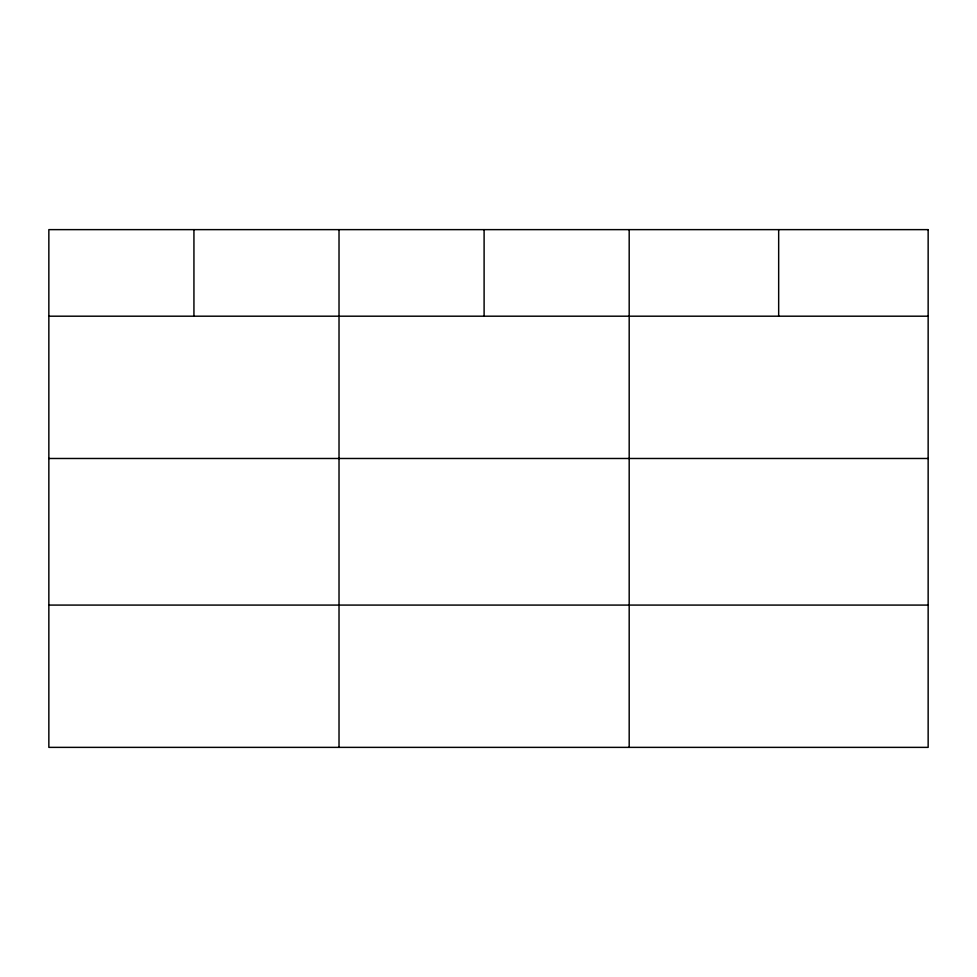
<?xml version="1.0" encoding="UTF-8"?>
<svg xmlns="http://www.w3.org/2000/svg" width="977" height="977" viewBox="0 0 977 977"><rect width="100%" height="100%" fill="white"/><g stroke="black" fill="none" stroke-linecap="round" stroke-linejoin="round"><path stroke-width="1.47" d="M48.85 316.194L928.15 316.194M48.85 458.482L928.15 458.482M48.85 605.081L928.15 605.081M778.669 229.632L778.669 316.194M629.188 229.632L629.188 747.368M484.103 229.632L484.103 316.194M339.019 229.632L339.019 747.368M193.935 229.632L193.935 316.194M928.15 229.632L48.85 229.632L48.85 747.368L928.15 747.368L928.15 229.632"/></g></svg>
